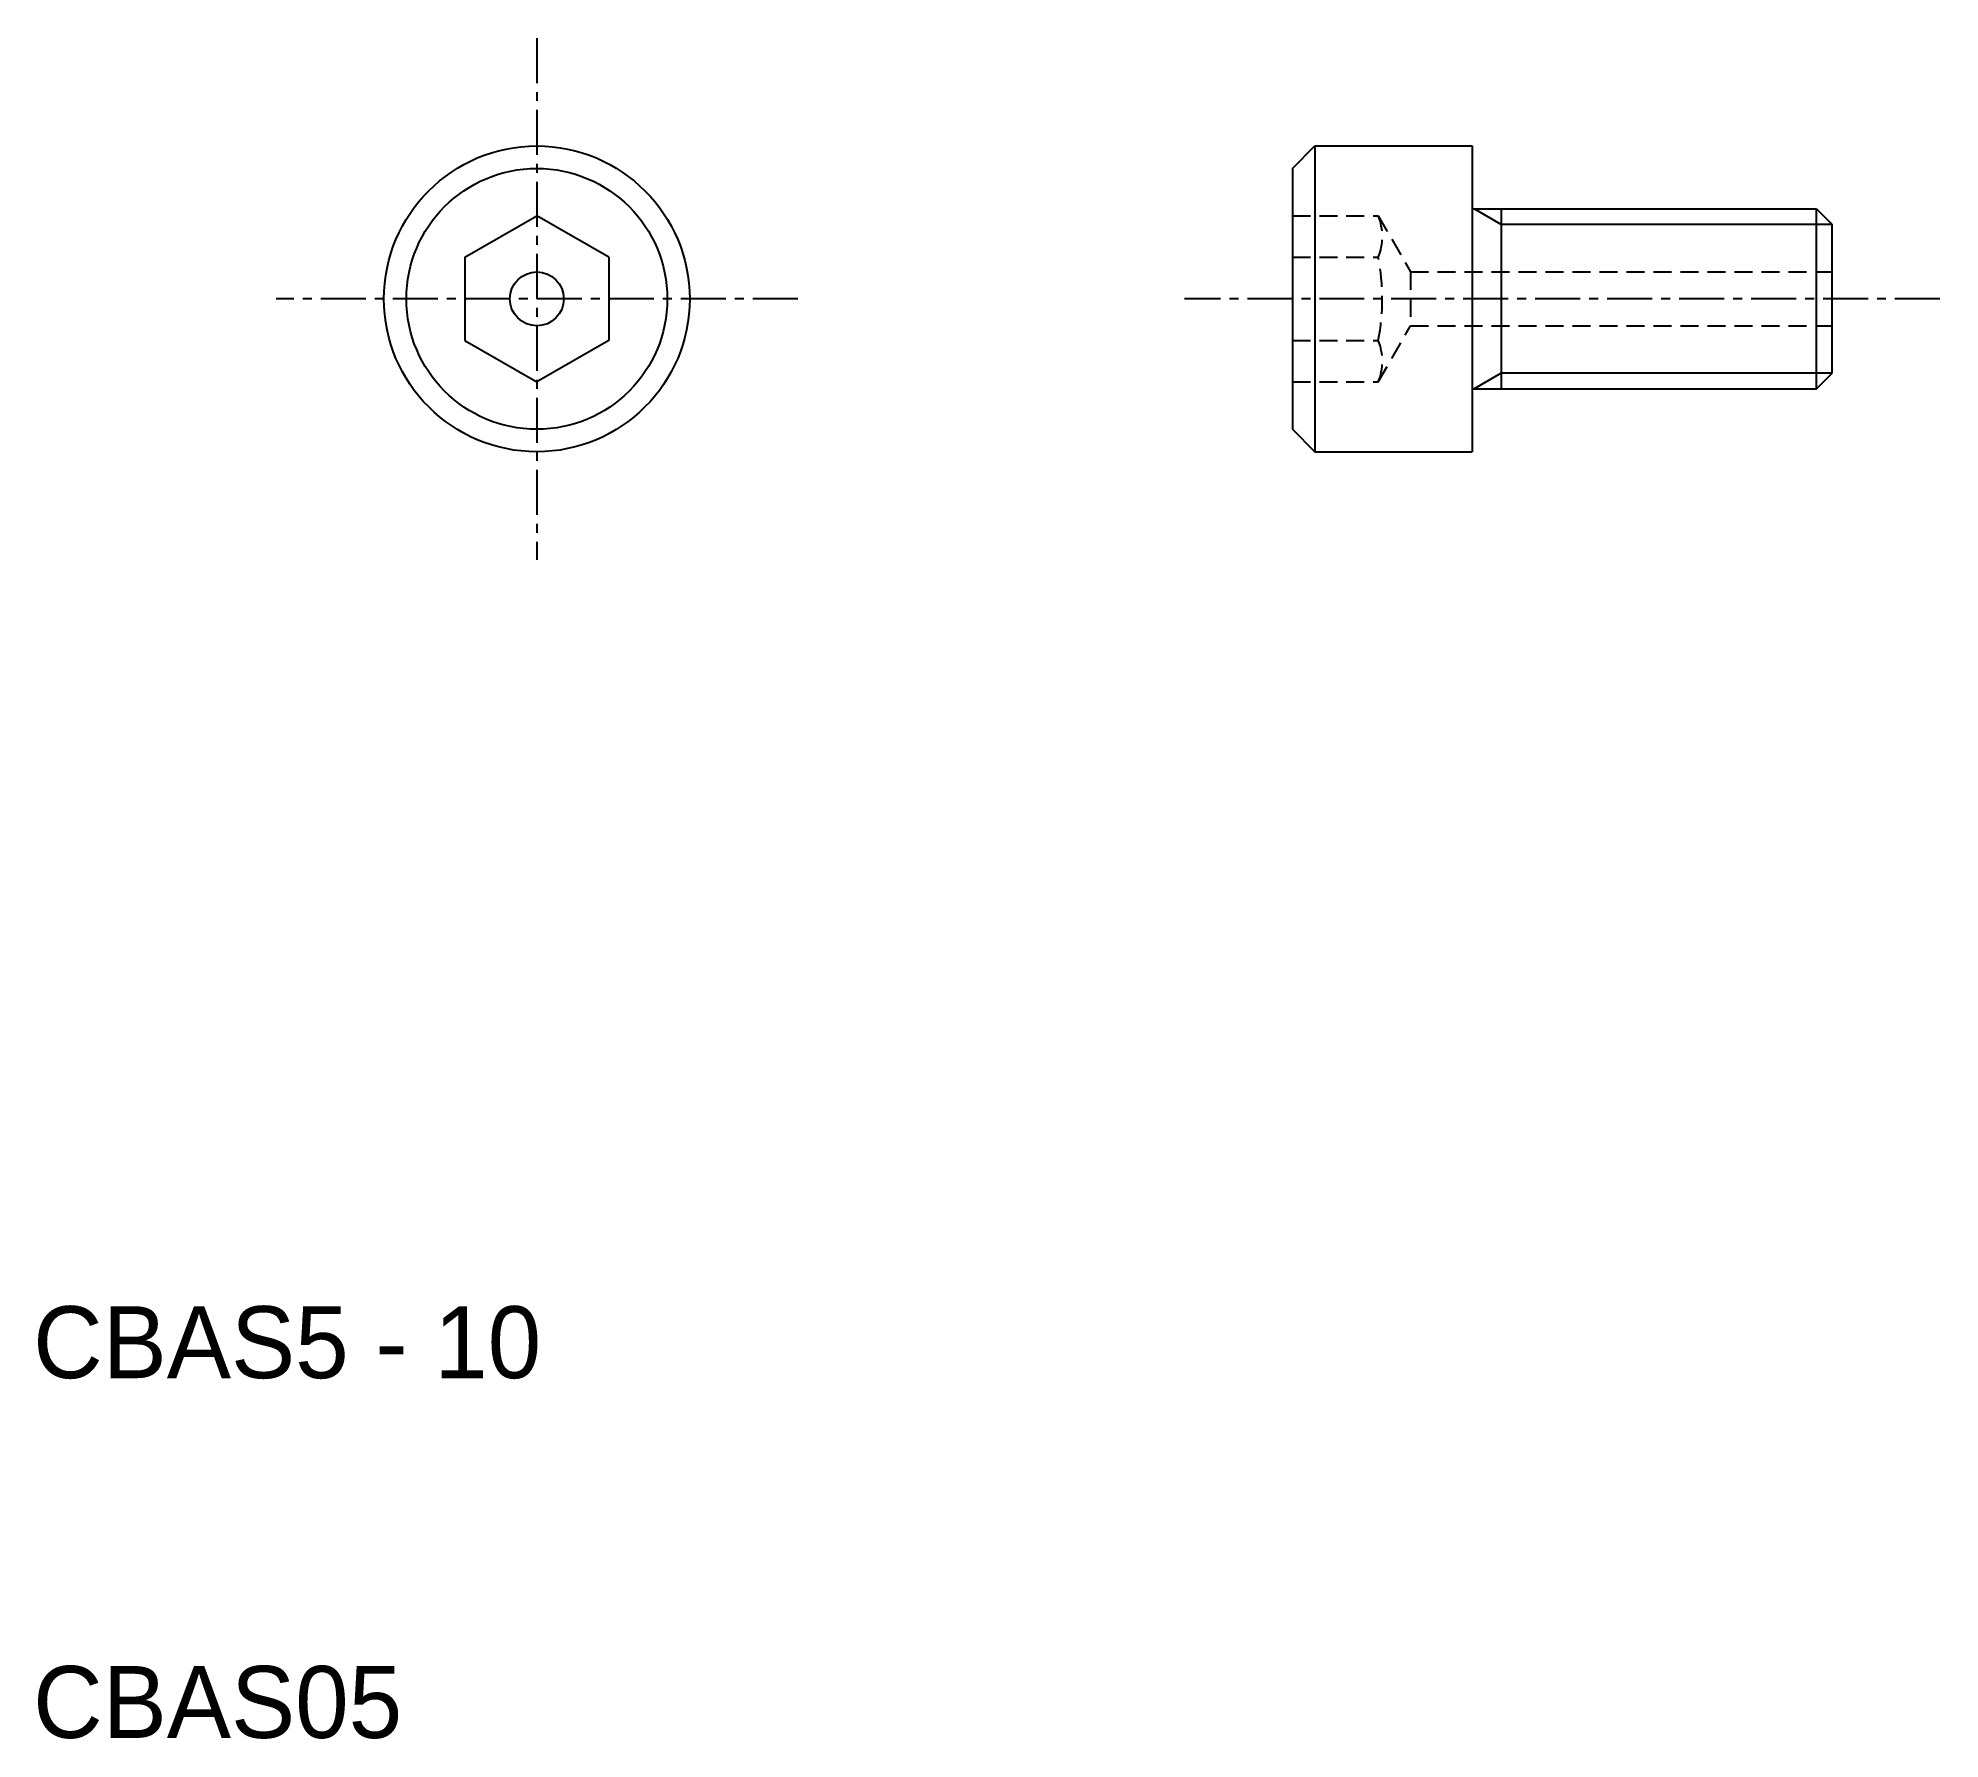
# Model space of a CAD drawing. Extents: x 10.1 to 63, y 10 to 57.2.
import ezdxf

# ---------------------------------------------------------------- set-up
doc = ezdxf.new("R2010")
doc.units = 0
doc.linetypes.add('CENTER', pattern=[2, 1.25, -0.25, 0.25, -0.25])
doc.linetypes.add('DASHED', pattern=[0.75, 0.5, -0.25])
doc.layers.get('0').update_dxf_attribs({"linetype": 'CONTINUOUS'})
doc.layers.add('CENTER', color=1, linetype='CENTER')

msp = doc.modelspace()

# ---------------------------------------------------------------- linework, layer by layer
at = {"color": 7, "linetype": 'CONTINUOUS'}
for p, q in [((45, 53.625), (45.625, 54.25)), ((45.625, 54.25), (50, 54.25)), ((45.625, 54.25), (45.625, 45.75)), ((50, 54.25), (50, 45.75)), ((45, 53.625), (45, 46.375)), ((50, 52.5), (59.567, 52.5)), ((50.8, 52.5), (50.8, 47.5)), ((59.567, 47.5), (59.567, 52.5)), ((59.567, 52.5), (60, 52.067)), ((22, 51.155), (24, 52.309)), ((26, 51.155), (24, 52.309)), ((60, 47.933), (60, 52.067)), ((22, 51.155), (22, 48.845)), ((26, 51.155), (26, 48.845)), ((22, 48.845), (24, 47.691)), ((26, 48.845), (24, 47.691)), ((59.567, 47.5), (60, 47.933)), ((50, 47.5), (59.567, 47.5)), ((45, 46.375), (45.625, 45.75)), ((45.625, 45.75), (50, 45.75))]:
    msp.add_line(p, q, dxfattribs=at)
at = {"color": 3, "linetype": 'CONTINUOUS'}
for p, q in [((50.8, 52.067), (50.05, 52.5)), ((60, 52.067), (50.8, 52.067)), ((50.8, 47.933), (50.05, 47.5)), ((60, 47.933), (50.8, 47.933))]:
    msp.add_line(p, q, dxfattribs=at)
at = {"color": 3, "linetype": 'DASHED'}
for p, q in [((45, 52.309), (47.388, 52.309)), ((47.388, 52.309), (48.288, 50.75)), ((45, 51.155), (47.388, 51.155)), ((48.288, 50.75), (60, 50.75)), ((48.288, 50.75), (48.288, 49.25)), ((47.388, 47.691), (48.288, 49.25)), ((48.288, 49.25), (60, 49.25)), ((45, 48.845), (47.388, 48.845)), ((45, 47.691), (47.388, 47.691))]:
    msp.add_line(p, q, dxfattribs=at)
at = {"color": 7, "linetype": 'CONTINUOUS'}
for radius in [4.25, 3.625, 0.75]:
    msp.add_circle((24, 50), radius, dxfattribs=at)
at = {"color": 3, "linetype": 'DASHED'}
for centre, radius, start, end in [((45.958, 51.732), 1.542, 338.0126, 21.9874), ((41.5, 50), 6, 348.9042, 11.0958), ((45.958, 48.268), 1.542, 338.0126, 21.9874)]:
    msp.add_arc(centre, radius, start, end, dxfattribs=at)
at = {"layer": 'CENTER', "color": 1, "linetype": 'CENTER'}
for p, q in [((24, 57.25), (24, 42.75)), ((31.25, 50), (16.75, 50)), ((63, 50), (42, 50))]:
    msp.add_line(p, q, dxfattribs=at)

# ---------------------------------------------------------------- texts
at = {"color": 7, "linetype": 'CONTINUOUS'}
for s, p in [('CBAS5 - 10', (10, 20)), ('CBAS05', (10, 10))]:
    msp.add_text(s, height=2, dxfattribs=at).set_placement(p)

doc.saveas('drawing.dxf')
